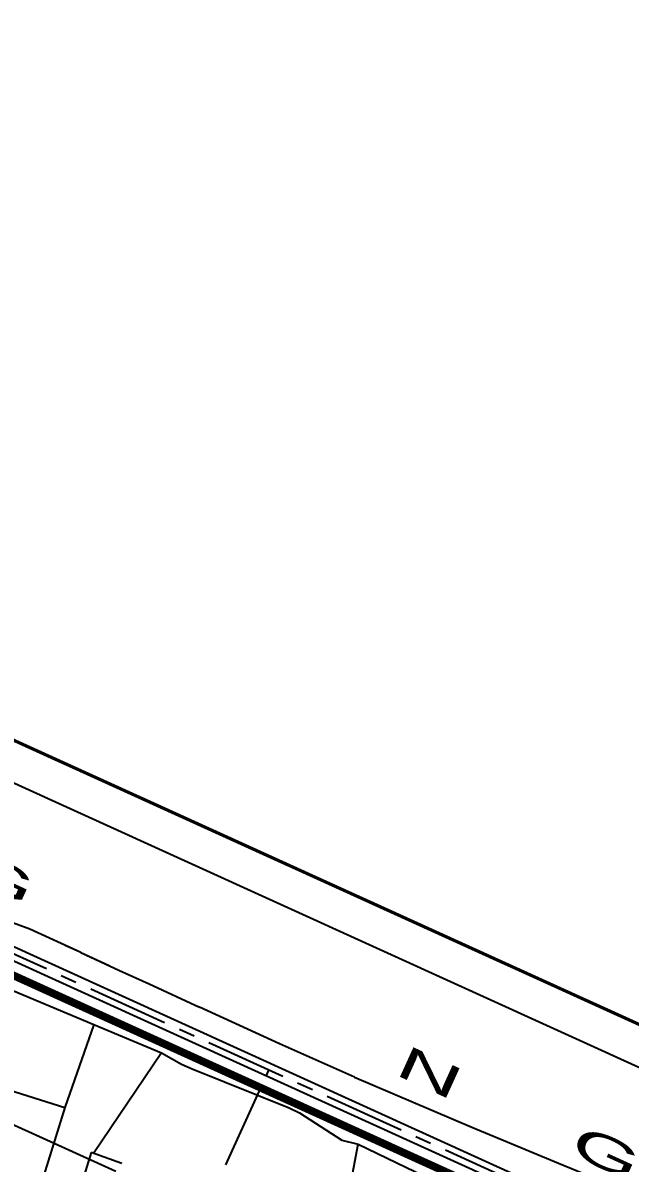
# Model space of a CAD drawing. Extents: x 597165 to 598689, y 1181586 to 1183364.
# Drawn here: x 597854 to 597947.6, y 1183055.5 to 1183231.2 of the extents above; entities that cross this region are included whole.
import ezdxf
from ezdxf.enums import TextEntityAlignment as Align

# ---------------------------------------------------------------- set-up
doc = ezdxf.new("R2010")
doc.units = 0
doc.header["$MEASUREMENT"] = 0
for name, pattern in [('CENTER', [2, 1.25, -0.25, 0.25, -0.25]), ('DASHED', [0.75, 0.5, -0.25]), ('LOGIOI', [4, 3, -1])]:
    doc.linetypes.add(name, pattern=pattern)
for name, color, linetype in [('DTEXT', 7, 'CONTINUOUS'), ('GT-QLO50-D', 6, 'CONTINUOUS'), ('MOCRANH', 7, 'CONTINUOUS'), ('NEN-HT', 8, 'CONTINUOUS'), ('NET-LENGOAI', 4, 'CONTINUOUS'), ('NET-LO-GIOI-DIEN-GIOI', 7, 'CENTER'), ('NET-TIM', 2, 'CENTER'), ('RANH_QUY_HOACH', 7, 'LOGIOI')]:
    doc.layers.add(name, color=color, linetype=linetype)
doc.styles.add('VHEL-R', font='VHELVEN.TTF')

msp = doc.modelspace()

# ---------------------------------------------------------------- linework, layer by layer
at = {"layer": 'GT-QLO50-D'}
msp.add_lwpolyline([(598150.0075, 1183094.2893), (598142.2248, 1183044.7231, -0.49599069), (598086.1545, 1183014.5142), (597424.0123, 1183315.5376)], format="xyb", dxfattribs=at)
at = {"layer": 'MOCRANH'}
msp.add_lwpolyline([(598297.3967, 1182239.54), (598213.8261, 1182511.342), (598335.1729, 1182835.3919), (598344.6661, 1182860.743), (597547.8605, 1183222.9796), (597536.9709, 1183198.2708), (597494.1637, 1183101.1393), (597439.7212, 1182974.4588), (597407.6696, 1182885.2338), (597394.7271, 1182848.3776), (597374.3757, 1182758.7003), (597340.8217, 1182551.4599), (597340.2111, 1182461.6352), (597341.3721, 1182437.3595)], dxfattribs=at)
msp.add_lwpolyline([(598297.3967, 1182239.54), (598213.8261, 1182511.342), (598335.1729, 1182835.3919), (598344.6661, 1182860.743), (597547.8605, 1183222.9796), (597536.9709, 1183198.2708), (597494.1637, 1183101.1393), (597439.7212, 1182974.4588), (597407.6696, 1182885.2338), (597394.7271, 1182848.3776), (597374.3757, 1182758.7003), (597340.8217, 1182551.4599), (597340.2111, 1182461.6352), (597341.3721, 1182437.3595)], dxfattribs=at)
at = {"layer": 'NEN-HT', "linetype": 'CONTINUOUS'}
for p, q in [((597855.11, 1183091.56), (597843.81, 1183095.71)), ((597825.22, 1183093.52), (597864.98, 1183076.9)), ((597862.94, 1183087.96), (597855.11, 1183091.56)), ((597862.94, 1183087.96), (597860.53, 1183089.07)), ((597862.94, 1183087.96), (597868.92, 1183085.22)), ((597862.94, 1183087.96), (597867.31, 1183085.96)), ((597868.92, 1183085.22), (597873.49, 1183083.13)), ((597798.7, 1183083.53), (597860.49, 1183064.09)), ((597873.49, 1183083.13), (597881.23, 1183079.58)), ((597893.58, 1183073.92), (597881.23, 1183079.58)), ((597864.98, 1183076.9), (597860.49, 1183064.09)), ((597864.98, 1183076.9), (597875.37, 1183072.51)), ((597905.12, 1183068.78), (597893.58, 1183073.92)), ((597875.37, 1183072.51), (597864.91, 1183057.03)), ((597875.37, 1183072.51), (597878.48, 1183070.75)), ((597878.48, 1183070.75), (597880.12, 1183070.04)), ((597880.12, 1183070.04), (597895.02, 1183064.07)), ((597905.12, 1183068.78), (597923.19, 1183061.05)), ((597860.49, 1183064.09), (597846.62, 1183019.16)), ((597895.02, 1183064.07), (597896.63, 1183063.28)), ((597896.63, 1183063.28), (597903.18, 1183059.05)), ((597923.19, 1183061.05), (597931.95, 1183057.42)), ((597903.18, 1183059.05), (597905.68, 1183058.43)), ((597903.62, 1183047.64), (597905.68, 1183058.43)), ((597905.68, 1183058.43), (597938.41, 1183042.73)), ((597931.95, 1183057.42), (597936.51, 1183055.53)), ((597864.58, 1183057.15), (597858.64, 1183038.18)), ((597869.29, 1183055.46), (597864.58, 1183057.15)), ((597936.51, 1183055.53), (597945.13, 1183051.96))]:
    msp.add_line(p, q, dxfattribs=at)
at = {"layer": 'NET-LENGOAI', "ltscale": 20}
for p, q in [((597421.5292, 1183310.0755), (598088.8282, 1183006.7077)), ((598100.0359, 1182976.3472), (597766.1838, 1183128.1232)), ((598099.2082, 1182974.5265), (597765.3561, 1183126.3025)), ((597868.3459, 1183054.216), (597757.7395, 1183104.4999))]:
    msp.add_line(p, q, dxfattribs=at)
at = {"layer": 'NET-LO-GIOI-DIEN-GIOI', "color": 5, "ltscale": 20, "const_width": 0.5}
msp.add_lwpolyline([(598368.3298, 1182886.2315), (597424.0123, 1183315.5376)], dxfattribs=at)
at = {"layer": 'NET-TIM', "ltscale": 10}
for p, q in [((598148.9609, 1182953.0064), (597411.5966, 1183288.2274)), ((597860.4803, 1183000.6704), (597891.9336, 1183069.8563))]:
    msp.add_line(p, q, dxfattribs=at)
at = {"layer": 'RANH_QUY_HOACH', "color": 1, "linetype": 'DASHED', "ltscale": 20, "const_width": 1.2, "flags": 128}
msp.add_lwpolyline([(598213.8261, 1182511.342), (598335.1729, 1182835.3919), (598344.6661, 1182860.743), (597547.8605, 1183222.9796), (597536.9709, 1183198.2708), (597494.1637, 1183101.1393), (597439.7212, 1182974.4588), (597407.6696, 1182885.2338), (597394.7271, 1182848.3776), (597374.3757, 1182758.7003), (597340.8217, 1182551.4599), (597340.2111, 1182461.6352), (597341.3721, 1182437.3595), (597345.3594, 1182366.2568), (597347.4489, 1182325.7368), (597346.6708, 1182267.2097), (597396.7196, 1181936.6184), (597442.3642, 1181957.8696), (597465.633, 1181971.3486), (597501.0995, 1181986.0417), (597656.5869, 1182038.5657), (597738.2962, 1182063.5406), (597807.4868, 1182085.32), (597867.7896, 1182104.3029), (597882.6286, 1182108.9741), (597915.464, 1182119.3104), (597990.1043, 1182142.8066), (598023.5178, 1182153.3249), (598090.3046, 1182174.3489), (598179.3376, 1182202.3758), (598297.3967, 1182239.54)], close=True, dxfattribs=at)
at = {"layer": 'RANH_QUY_HOACH', "color": 1, "linetype": 'CONTINUOUS', "ltscale": 20, "flags": 128}
msp.add_lwpolyline([(598297.3967, 1182239.54), (598213.8261, 1182511.342), (598335.1729, 1182835.3919), (598344.6661, 1182860.743), (597547.8605, 1183222.9796), (597536.9709, 1183198.2708), (597494.1637, 1183101.1393), (597439.7212, 1182974.4588), (597407.6696, 1182885.2338), (597394.7271, 1182848.3776), (597374.3757, 1182758.7003), (597340.8217, 1182551.4599), (597340.2111, 1182461.6352), (597341.3721, 1182437.3595)], dxfattribs=at)

# ---------------------------------------------------------------- texts
at = {"layer": 'DTEXT', "style": 'VHEL-R', "width": 2}
msp.add_text('T     R     Ò     N     H                Q     U     A     N     G                N     G     H     Ò', height=5, rotation=335.552484, dxfattribs=at).set_placement((597783.5322, 1183127.2763), align=Align.CENTER)

doc.saveas('drawing.dxf')
